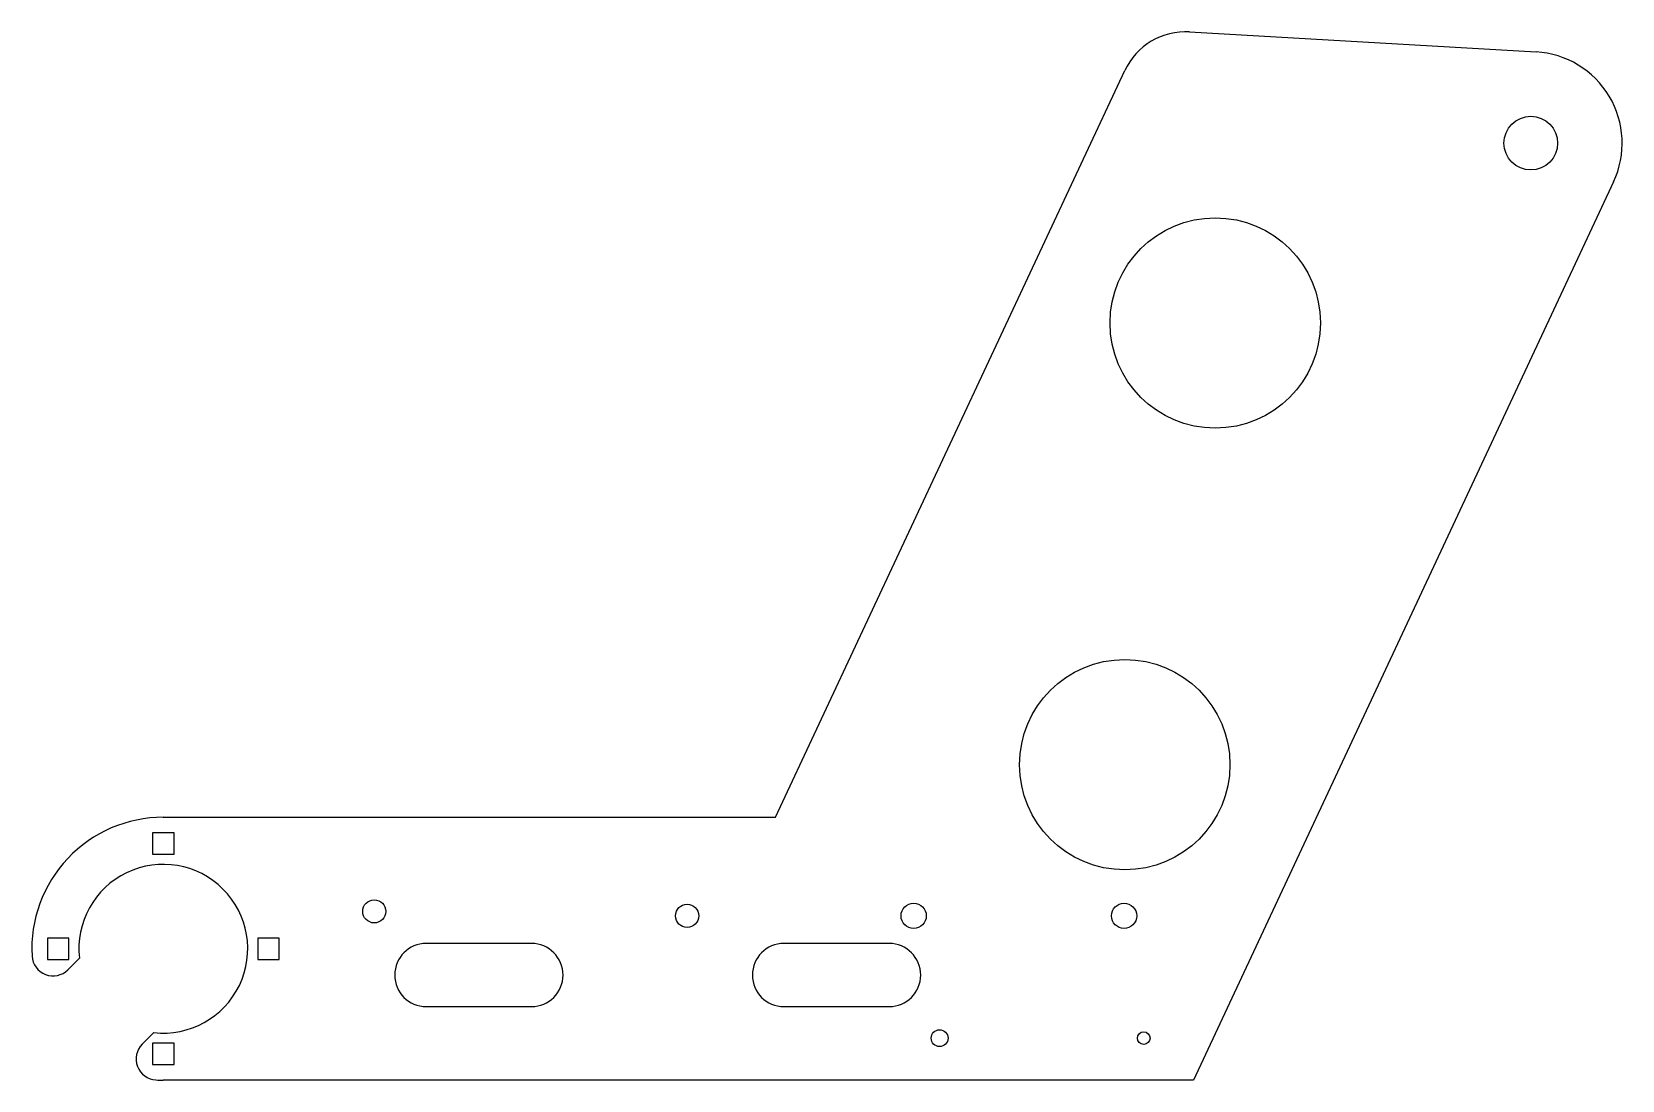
# Model space of a CAD drawing. Extents: x -378 to 378, y -247 to 251.
import ezdxf

# ---------------------------------------------------------------- set-up
doc = ezdxf.new("R2010")
doc.units = 0

msp = doc.modelspace()

# ---------------------------------------------------------------- linework, layer by layer
at = {"layer": 'TAGLIO', "color": 0}
for p, q in [((172.366449, 251.42622), (337.032941, 241.919582)), ((-24.43194, -121.950004), (141.533839, 233.032357)), ((373.882261, 180.151115), (174.198621, -246.950004)), ((-315.470901, -121.950004), (-24.43194, -121.950004)), ((-310.370901, -129.350004), (-320.570901, -129.350004)), ((-320.570901, -129.350004), (-320.570901, -139.550004)), ((-310.370901, -139.550004), (-310.370901, -129.350004)), ((-320.570901, -139.550004), (-315.470901, -139.550004)), ((-315.470901, -139.550004), (-310.370901, -139.550004)), ((-360.370901, -179.350004), (-370.570901, -179.350004)), ((-370.570901, -179.350004), (-370.570901, -189.550004)), ((-360.370901, -189.550004), (-360.370901, -179.350004)), ((-260.370901, -179.350004), (-270.570901, -179.350004)), ((-270.570901, -179.350004), (-270.570901, -189.550004)), ((-260.370901, -189.550004), (-260.370901, -179.350004)), ((-355.341088, -188.964852), (-360.8185, -194.442264)), ((-165.470901, -181.950004), (-190.470901, -181.950004)), ((-140.470901, -181.950004), (-165.470901, -181.950004)), ((4.529099, -181.950004), (-20.470901, -181.950004)), ((29.529099, -181.950004), (4.529099, -181.950004)), ((-370.570901, -189.550004), (-365.470901, -189.550004)), ((-365.470901, -189.550004), (-360.370901, -189.550004)), ((-270.570901, -189.550004), (-265.470901, -189.550004)), ((-265.470901, -189.550004), (-260.370901, -189.550004)), ((-190.470901, -211.950004), (-140.470901, -211.950004)), ((-20.470901, -211.950004), (29.529099, -211.950004)), ((-325.463161, -229.797603), (-319.985749, -224.320191)), ((-310.370901, -229.350004), (-320.570901, -229.350004)), ((-320.570901, -229.350004), (-320.570901, -239.550004)), ((-310.370901, -239.550004), (-310.370901, -229.350004)), ((-320.570901, -239.550004), (-315.470901, -239.550004)), ((-315.470901, -239.550004), (-310.370901, -239.550004)), ((174.198621, -246.950004), (-315.470901, -246.950004))]:
    msp.add_line(p, q, dxfattribs=at)
for centre, radius in [((334.529099, 198.549996), 12.75), ((184.529099, 113.049996), 50), ((141.529099, -96.950004), 50), ((-215.205233, -166.670661), 5.5), ((-66.479514, -168.806724), 5.5), ((41.203288, -168.806724), 6), ((141.203288, -168.806724), 6), ((53.529099, -226.950004), 4), ((150.529099, -226.950004), 3)]:
    msp.add_circle(centre, radius, dxfattribs=at)
for centre, radius, start, end in [((170.522074, 219.479416), 32, 86.695829, 154.942385), ((334.529099, 198.549996), 43.441802, 334.942385, 86.695829), ((-315.470901, -184.450004), 62.5, 90, 183.189685), ((-315.470901, -184.450004), 40.125, 263.539422, 186.460578), ((-367.889568, -187.371196), 10, 183.189685, 315), ((-190.470901, -196.950004), 15, 90, 270), ((-140.470901, -196.950004), 15, 270, 90), ((-20.470901, -196.950004), 15, 90, 270), ((29.529099, -196.950004), 15, 270, 90), ((-318.392093, -236.868671), 10, 135, 266.810315), ((-315.470901, -184.450004), 62.5, 266.810315, 270)]:
    msp.add_arc(centre, radius, start, end, dxfattribs=at)

doc.saveas('drawing.dxf')
